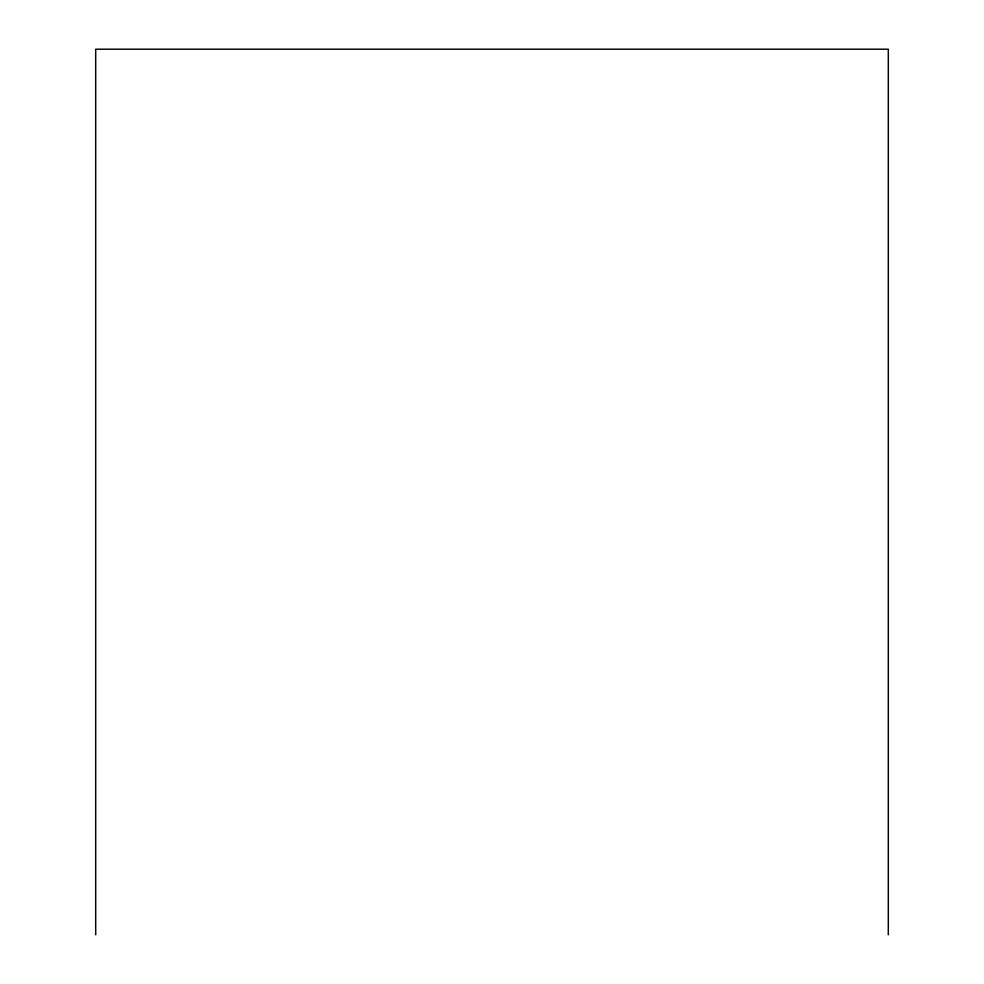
<?xml version="1.0" encoding="UTF-8"?>
<svg xmlns="http://www.w3.org/2000/svg" width="984" height="984" viewBox="0 0 984 984"><rect width="100%" height="100%" fill="white"/><g stroke="black" fill="none" stroke-linecap="round" stroke-linejoin="round"><path stroke-width="1.48" d="M888.306 934.8L888.306 49.2L95.694 49.2L95.694 934.8"/></g></svg>
